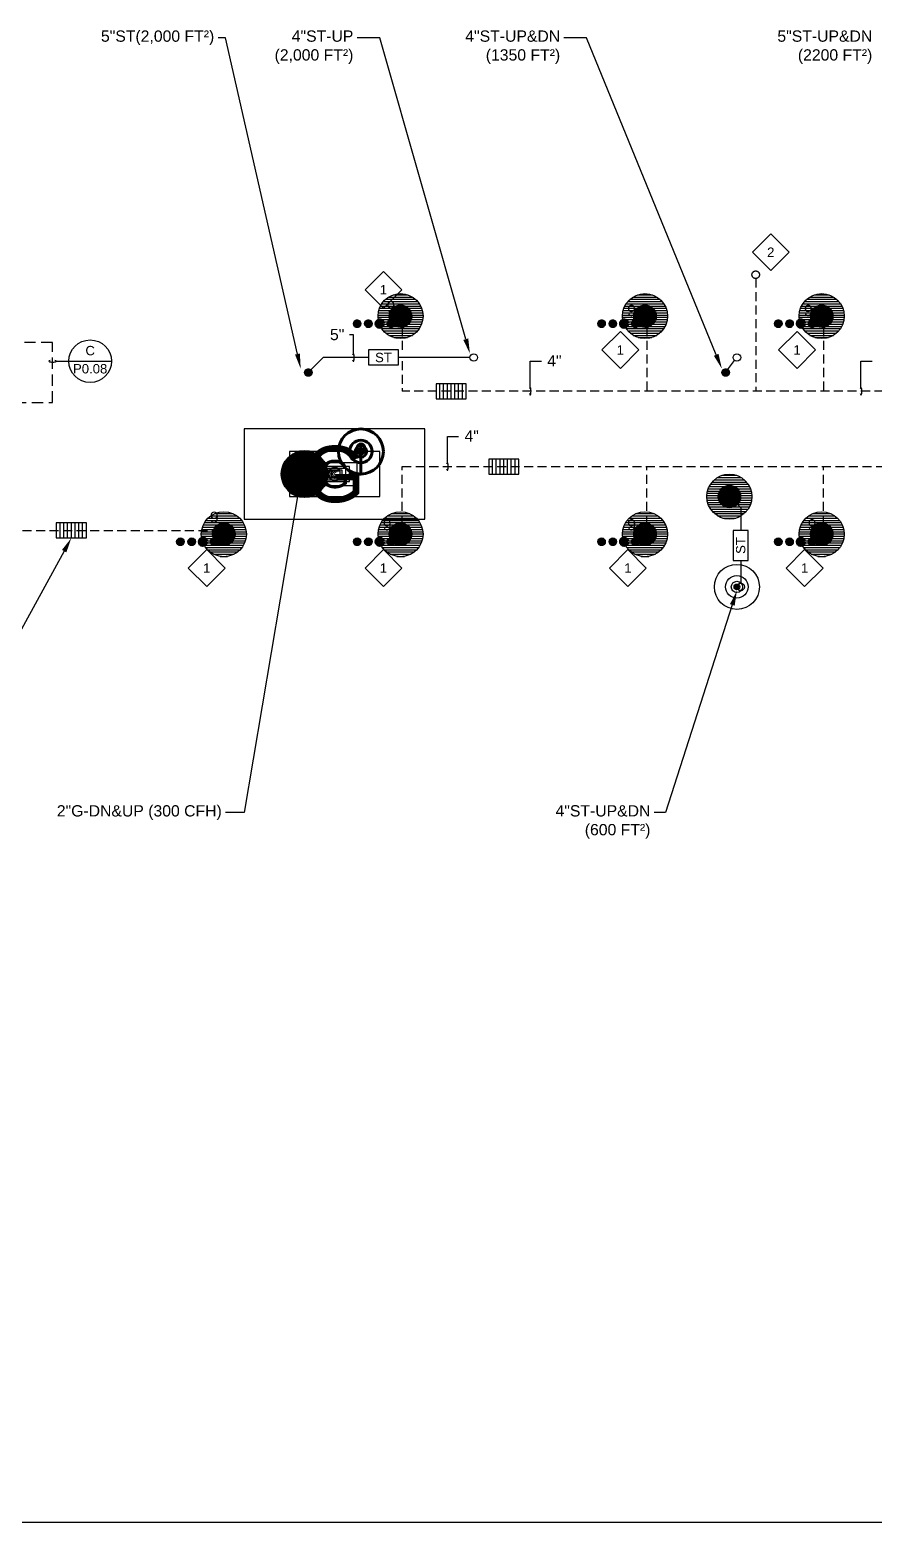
# Model space of a CAD drawing. Extents: x -3693 to 355, y -859 to 2117.
# Drawn here: x -1968 to -1070, y -859 to 728 of the extents above; entities that cross this region are included whole.
import ezdxf
from ezdxf.enums import TextEntityAlignment as Align

# ---------------------------------------------------------------- set-up
doc = ezdxf.new("R2010")
doc.units = 0
doc.header["$LTSCALE"] = 48
doc.header["$MEASUREMENT"] = 0
doc.linetypes.add('HIDDEN', pattern=[0.375, 0.25, -0.125])
doc.linetypes.add('VENT', pattern=[0.3, 0.2, -0.1])
for name, color, linetype in [('G-ANNO-TEXT', 70, 'Continuous'), ('G-ANNO-TEXT @ 128', 70, 'Continuous'), ('P-HW-N @ 128', 1, 'Continuous'), ('P-HWC-N', 2, 'Continuous'), ('P-HWC-N @ 1 (1)', 2, 'Continuous'), ('P-HWC-N @ 1 (2)', 2, 'Continuous'), ('P-HWC-N @ 12', 2, 'Continuous'), ('P-HWC-N @ 128', 2, 'Continuous'), ('P-HWC-N @ 16', 2, 'Continuous'), ('P-HWC-N @ 192', 2, 'Continuous'), ('P-HWC-N @ 2', 2, 'Continuous'), ('P-HWC-N @ 24', 2, 'Continuous'), ('P-HWC-N @ 384', 2, 'Continuous'), ('P-HWC-N @ 4', 2, 'Continuous'), ('P-HWC-N @ 48', 2, 'Continuous'), ('P-HWC-N @ 64', 2, 'Continuous'), ('P-HWC-N @ 768', 2, 'Continuous'), ('P-HWC-N @ 8', 2, 'Continuous'), ('P-HWC-N @ 96', 2, 'Continuous'), ('P-SAN-N @ 128', 6, 'Continuous'), ('P-SANV-N', 5, 'VENT'), ('P-SANV-N @ 128', 5, 'VENT'), ('P-STRM-N', 2, 'Continuous'), ('P-STRM-N @ 1 (1)', 2, 'Continuous'), ('P-STRM-N @ 1 (2)', 2, 'Continuous'), ('P-STRM-N @ 12', 2, 'Continuous'), ('P-STRM-N @ 128', 2, 'Continuous'), ('P-STRM-N @ 16', 2, 'Continuous'), ('P-STRM-N @ 192', 2, 'Continuous'), ('P-STRM-N @ 2', 2, 'Continuous'), ('P-STRM-N @ 24', 2, 'Continuous'), ('P-STRM-N @ 384', 2, 'Continuous'), ('P-STRM-N @ 4', 2, 'Continuous'), ('P-STRM-N @ 48', 2, 'Continuous'), ('P-STRM-N @ 64', 2, 'Continuous'), ('P-STRM-N @ 768', 2, 'Continuous'), ('P-STRM-N @ 8', 2, 'Continuous'), ('P-STRM-N @ 96', 2, 'Continuous')]:
    doc.layers.add(name, color=color, linetype=linetype)
for name, color, linetype, lineweight in [('P-CW-N @ 128', 4, 'Continuous', 60), ('P-GAS-N', 3, 'Continuous', 60), ('P-GAS-N @ 1 (1)', 3, 'Continuous', 60), ('P-GAS-N @ 1 (2)', 3, 'Continuous', 60), ('P-GAS-N @ 12', 3, 'Continuous', 60), ('P-GAS-N @ 128', 3, 'Continuous', 60), ('P-GAS-N @ 16', 3, 'Continuous', 60), ('P-GAS-N @ 192', 3, 'Continuous', 60), ('P-GAS-N @ 2', 3, 'Continuous', 60), ('P-GAS-N @ 24', 3, 'Continuous', 60), ('P-GAS-N @ 384', 3, 'Continuous', 60), ('P-GAS-N @ 4', 3, 'Continuous', 60), ('P-GAS-N @ 48', 3, 'Continuous', 60), ('P-GAS-N @ 64', 3, 'Continuous', 60), ('P-GAS-N @ 768', 3, 'Continuous', 60), ('P-GAS-N @ 8', 3, 'Continuous', 60), ('P-GAS-N @ 96', 3, 'Continuous', 60)]:
    doc.layers.add(name, color=color, linetype=linetype, lineweight=lineweight)
doc.layers.add('P-SAN-DFU', color=7, linetype='Continuous', plot=False)
doc.styles.add('Arial', font='arial.ttf')

# ---------------------------------------------------------------- blocks, each defined once
blk = doc.blocks.new('*U17')
h = blk.add_hatch()
h.set_pattern_fill('ANSI31', color=256, scale=0.025, angle=135)
edge = h.paths.add_edge_path()
edge.add_arc((0, 0), 0.0313, 0, 360)
blk.add_circle((0, 0), 0.0312)
blk = doc.blocks.new('*U12')
blk.add_circle((0, 0), 0.0312)
blk = doc.blocks.new('DIAMOND TAG')
blk.add_lwpolyline([(0, -0.153), (0.153, 0), (0, 0.153), (-0.153, 0)], close=True)
at = {"style": 'Arial'}
blk.add_attdef('XXX', text='', height=0.0781, dxfattribs=at).set_placement((0, 0), align=Align.MIDDLE)
blk = doc.blocks.new('*U49')
blk.add_circle((0, 0), 0.0312)
blk = doc.blocks.new('EXPANSION JOINT')
at = {"color": 7, "linetype": 'Continuous'}
for p, q in [((-0.09375, -0.0625), (-0.09375, 0.0625)), ((-0.0625, -0.0625), (-0.0625, 0.0625)), ((-0.03125, -0.0625), (-0.03125, 0.0625)), ((0, -0.0625), (0, 0.0625)), ((0.03125, -0.0625), (0.03125, 0.0625)), ((0.0625, -0.0625), (0.0625, 0.0625)), ((0.09375, -0.0625), (0.09375, 0.0625))]:
    blk.add_line(p, q, dxfattribs=at)
at = {"linetype": 'Continuous'}
blk.add_lwpolyline([(-0.125, 0.0625), (-0.125, -0.0625), (0.125, -0.0625), (0.125, 0.0625)], close=True, dxfattribs=at)
blk = doc.blocks.new('*U632')
at = {"layer": 'P-GAS-N @ 1 (1)', "rotation": 270}
blk.add_blockref('*U12', (-1616, 279.7), dxfattribs=at)
at = {"layer": 'P-GAS-N @ 1 (2)', "rotation": 270}
blk.add_blockref('*U12', (-1616, 279.7), dxfattribs=at)
at = {"layer": 'P-GAS-N @ 12', "xscale": 12, "yscale": 12, "zscale": 12, "rotation": 270}
blk.add_blockref('*U12', (-1616, 279.7), dxfattribs=at)
at = {"layer": 'P-GAS-N @ 128', "xscale": 128, "yscale": 128, "zscale": 128, "rotation": 270}
blk.add_blockref('*U12', (-1616, 283.7), dxfattribs=at)
at = {"layer": 'P-GAS-N @ 16', "xscale": 16, "yscale": 16, "zscale": 16, "rotation": 270}
blk.add_blockref('*U12', (-1616, 279.7), dxfattribs=at)
at = {"layer": 'P-GAS-N @ 192', "xscale": 192, "yscale": 192, "zscale": 192, "rotation": 270}
blk.add_blockref('*U12', (-1616, 279.7), dxfattribs=at)
at = {"layer": 'P-GAS-N @ 2', "xscale": 2, "yscale": 2, "zscale": 2, "rotation": 270}
blk.add_blockref('*U12', (-1616, 279.7), dxfattribs=at)
at = {"layer": 'P-GAS-N @ 24', "xscale": 24, "yscale": 24, "zscale": 24, "rotation": 270}
blk.add_blockref('*U12', (-1616, 279.7), dxfattribs=at)
at = {"layer": 'P-GAS-N @ 384', "xscale": 384, "yscale": 384, "zscale": 384, "rotation": 270}
blk.add_blockref('*U12', (-1616, 279.7), dxfattribs=at)
at = {"layer": 'P-GAS-N @ 4', "xscale": 4, "yscale": 4, "zscale": 4, "rotation": 270}
blk.add_blockref('*U12', (-1616, 279.7), dxfattribs=at)
at = {"layer": 'P-GAS-N @ 48', "xscale": 48, "yscale": 48, "zscale": 48, "rotation": 270}
blk.add_blockref('*U12', (-1616, 279.7), dxfattribs=at)
at = {"layer": 'P-GAS-N @ 64', "xscale": 64, "yscale": 64, "zscale": 64, "rotation": 270}
blk.add_blockref('*U12', (-1616, 279.7), dxfattribs=at)
at = {"layer": 'P-GAS-N @ 768', "xscale": 768, "yscale": 768, "zscale": 768, "rotation": 270}
blk.add_blockref('*U12', (-1616, 279.7), dxfattribs=at)
at = {"layer": 'P-GAS-N @ 8', "xscale": 8, "yscale": 8, "zscale": 8, "rotation": 270}
blk.add_blockref('*U12', (-1616, 279.7), dxfattribs=at)
at = {"layer": 'P-GAS-N @ 96', "xscale": 96, "yscale": 96, "zscale": 96, "rotation": 270}
blk.add_blockref('*U12', (-1616, 279.7), dxfattribs=at)
blk = doc.blocks.new('*U653')
at = {"layer": 'P-GAS-N @ 1 (1)'}
blk.add_blockref('*U17', (-1676, 255.7), dxfattribs=at)
at = {"layer": 'P-GAS-N @ 1 (2)'}
blk.add_blockref('*U17', (-1676, 255.7), dxfattribs=at)
at = {"layer": 'P-GAS-N @ 12', "xscale": 12, "yscale": 12, "zscale": 12}
blk.add_blockref('*U17', (-1676, 255.7), dxfattribs=at)
at = {"layer": 'P-GAS-N @ 128', "xscale": 128, "yscale": 128, "zscale": 128}
blk.add_blockref('*U17', (-1676, 255.7), dxfattribs=at)
at = {"layer": 'P-GAS-N @ 16', "xscale": 16, "yscale": 16, "zscale": 16}
blk.add_blockref('*U17', (-1676, 255.7), dxfattribs=at)
at = {"layer": 'P-GAS-N @ 192', "xscale": 192, "yscale": 192, "zscale": 192}
blk.add_blockref('*U17', (-1676, 255.7), dxfattribs=at)
at = {"layer": 'P-GAS-N @ 2', "xscale": 2, "yscale": 2, "zscale": 2}
blk.add_blockref('*U17', (-1676, 255.7), dxfattribs=at)
at = {"layer": 'P-GAS-N @ 24', "xscale": 24, "yscale": 24, "zscale": 24}
blk.add_blockref('*U17', (-1676, 255.7), dxfattribs=at)
at = {"layer": 'P-GAS-N @ 384', "xscale": 384, "yscale": 384, "zscale": 384}
blk.add_blockref('*U17', (-1676, 255.7), dxfattribs=at)
at = {"layer": 'P-GAS-N @ 4', "xscale": 4, "yscale": 4, "zscale": 4}
blk.add_blockref('*U17', (-1676, 255.7), dxfattribs=at)
at = {"layer": 'P-GAS-N @ 48', "xscale": 48, "yscale": 48, "zscale": 48}
blk.add_blockref('*U17', (-1676, 255.7), dxfattribs=at)
at = {"layer": 'P-GAS-N @ 64', "xscale": 64, "yscale": 64, "zscale": 64}
blk.add_blockref('*U17', (-1676, 255.7), dxfattribs=at)
at = {"layer": 'P-GAS-N @ 768', "xscale": 768, "yscale": 768, "zscale": 768}
blk.add_blockref('*U17', (-1676, 255.7), dxfattribs=at)
at = {"layer": 'P-GAS-N @ 8', "xscale": 8, "yscale": 8, "zscale": 8}
blk.add_blockref('*U17', (-1676, 255.7), dxfattribs=at)
at = {"layer": 'P-GAS-N @ 96', "xscale": 96, "yscale": 96, "zscale": 96}
blk.add_blockref('*U17', (-1676, 255.7), dxfattribs=at)
blk = doc.blocks.new('Gas Pipe Type')
at = {"layer": 'DEFPOINTS'}
blk.add_lwpolyline([(-0.125, -0.0625), (0.125, -0.0625), (0.125, 0.0625), (-0.125, 0.0625)], close=True, dxfattribs=at)
at = {"style": 'Arial'}
blk.add_text('G', height=0.0781, dxfattribs=at).set_placement((0, 0), align=Align.MIDDLE)
blk = doc.blocks.new('*U654')
at = {"layer": 'P-GAS-N @ 1 (1)', "linetype": 'ByBlock', "lineweight": -2}
blk.add_blockref('Gas Pipe Type', (-1644, 255.7), dxfattribs=at)
at = {"layer": 'P-GAS-N @ 1 (2)', "linetype": 'ByBlock', "lineweight": -2}
blk.add_blockref('Gas Pipe Type', (-1644, 255.7), dxfattribs=at)
at = {"layer": 'P-GAS-N @ 128', "linetype": 'ByBlock', "lineweight": -2, "xscale": 128, "yscale": 128, "zscale": 128}
blk.add_blockref('Gas Pipe Type', (-1644, 255.7), dxfattribs=at)
at = {"layer": 'P-GAS-N @ 192', "linetype": 'ByBlock', "lineweight": -2, "xscale": 192, "yscale": 192, "zscale": 192}
blk.add_blockref('Gas Pipe Type', (-1644, 255.7), dxfattribs=at)
at = {"layer": 'P-GAS-N @ 384', "linetype": 'ByBlock', "lineweight": -2, "xscale": 384, "yscale": 384, "zscale": 384}
blk.add_blockref('Gas Pipe Type', (-1644, 255.7), dxfattribs=at)
at = {"layer": 'P-GAS-N @ 48', "linetype": 'ByBlock', "lineweight": -2, "xscale": 48, "yscale": 48, "zscale": 48}
blk.add_blockref('Gas Pipe Type', (-1644, 255.7), dxfattribs=at)
at = {"layer": 'P-GAS-N @ 64', "linetype": 'ByBlock', "lineweight": -2, "xscale": 64, "yscale": 64, "zscale": 64}
blk.add_blockref('Gas Pipe Type', (-1644, 255.7), dxfattribs=at)
at = {"layer": 'P-GAS-N @ 768', "linetype": 'ByBlock', "lineweight": -2, "xscale": 768, "yscale": 768, "zscale": 768}
blk.add_blockref('Gas Pipe Type', (-1644, 255.7), dxfattribs=at)
at = {"layer": 'P-GAS-N @ 96', "linetype": 'ByBlock', "lineweight": -2, "xscale": 96, "yscale": 96, "zscale": 96}
blk.add_blockref('Gas Pipe Type', (-1644, 255.7), dxfattribs=at)
blk = doc.blocks.new('RISER TAG')
blk.add_line((-0.177, 0), (0.177, 0))
blk.add_circle((0, 0), 0.177)
at = {"style": 'Arial'}
for p in [(0, 0.088), (0, -0.088)]:
    blk.add_attdef('X', text='', height=0.0781, dxfattribs=at).set_placement(p, align=Align.MIDDLE_CENTER)
blk = doc.blocks.new('*U15')
at = {"layer": 'DEFPOINTS'}
blk.add_lwpolyline([(-0.125, -0.0625), (0.125, -0.0625), (0.125, 0.0625), (-0.125, 0.0625)], close=True, dxfattribs=at)
at = {"style": 'Arial'}
blk.add_text('ST', height=0.07812, dxfattribs=at).set_placement((0, 0), align=Align.MIDDLE)
blk = doc.blocks.new('*U660')
at = {"layer": 'P-STRM-N @ 1 (1)'}
blk.add_blockref('*U12', (-1216, 135.7), dxfattribs=at)
at = {"layer": 'P-STRM-N @ 1 (2)'}
blk.add_blockref('*U12', (-1216, 135.7), dxfattribs=at)
at = {"layer": 'P-STRM-N @ 12', "xscale": 12, "yscale": 12, "zscale": 12}
blk.add_blockref('*U12', (-1216, 135.7), dxfattribs=at)
at = {"layer": 'P-STRM-N @ 128', "xscale": 128, "yscale": 128, "zscale": 128}
blk.add_blockref('*U12', (-1212, 135.7), dxfattribs=at)
at = {"layer": 'P-STRM-N @ 16', "xscale": 16, "yscale": 16, "zscale": 16}
blk.add_blockref('*U12', (-1216, 135.7), dxfattribs=at)
at = {"layer": 'P-STRM-N @ 192', "xscale": 192, "yscale": 192, "zscale": 192}
blk.add_blockref('*U12', (-1216, 135.7), dxfattribs=at)
at = {"layer": 'P-STRM-N @ 2', "xscale": 2, "yscale": 2, "zscale": 2}
blk.add_blockref('*U12', (-1216, 135.7), dxfattribs=at)
at = {"layer": 'P-STRM-N @ 24', "xscale": 24, "yscale": 24, "zscale": 24}
blk.add_blockref('*U12', (-1216, 135.7), dxfattribs=at)
at = {"layer": 'P-STRM-N @ 384', "xscale": 384, "yscale": 384, "zscale": 384}
blk.add_blockref('*U12', (-1216, 135.7), dxfattribs=at)
at = {"layer": 'P-STRM-N @ 4', "xscale": 4, "yscale": 4, "zscale": 4}
blk.add_blockref('*U12', (-1216, 135.7), dxfattribs=at)
at = {"layer": 'P-STRM-N @ 48', "xscale": 48, "yscale": 48, "zscale": 48}
blk.add_blockref('*U12', (-1216, 135.7), dxfattribs=at)
at = {"layer": 'P-STRM-N @ 64', "xscale": 64, "yscale": 64, "zscale": 64}
blk.add_blockref('*U12', (-1216, 135.7), dxfattribs=at)
at = {"layer": 'P-STRM-N @ 768', "xscale": 768, "yscale": 768, "zscale": 768}
blk.add_blockref('*U12', (-1216, 135.7), dxfattribs=at)
at = {"layer": 'P-STRM-N @ 8', "xscale": 8, "yscale": 8, "zscale": 8}
blk.add_blockref('*U12', (-1216, 135.7), dxfattribs=at)
at = {"layer": 'P-STRM-N @ 96', "xscale": 96, "yscale": 96, "zscale": 96}
blk.add_blockref('*U12', (-1216, 135.7), dxfattribs=at)
blk = doc.blocks.new('*U661')
at = {"layer": 'P-STRM-N @ 1 (1)'}
blk.add_blockref('*U17', (-1224, 231.7), dxfattribs=at)
at = {"layer": 'P-STRM-N @ 1 (2)'}
blk.add_blockref('*U17', (-1224, 231.7), dxfattribs=at)
at = {"layer": 'P-STRM-N @ 12', "xscale": 12, "yscale": 12, "zscale": 12}
blk.add_blockref('*U17', (-1224, 231.7), dxfattribs=at)
at = {"layer": 'P-STRM-N @ 128', "xscale": 128, "yscale": 128, "zscale": 128}
blk.add_blockref('*U17', (-1224, 231.7), dxfattribs=at)
at = {"layer": 'P-STRM-N @ 16', "xscale": 16, "yscale": 16, "zscale": 16}
blk.add_blockref('*U17', (-1224, 231.7), dxfattribs=at)
at = {"layer": 'P-STRM-N @ 192', "xscale": 192, "yscale": 192, "zscale": 192}
blk.add_blockref('*U17', (-1224, 231.7), dxfattribs=at)
at = {"layer": 'P-STRM-N @ 2', "xscale": 2, "yscale": 2, "zscale": 2}
blk.add_blockref('*U17', (-1224, 231.7), dxfattribs=at)
at = {"layer": 'P-STRM-N @ 24', "xscale": 24, "yscale": 24, "zscale": 24}
blk.add_blockref('*U17', (-1224, 231.7), dxfattribs=at)
at = {"layer": 'P-STRM-N @ 384', "xscale": 384, "yscale": 384, "zscale": 384}
blk.add_blockref('*U17', (-1224, 231.7), dxfattribs=at)
at = {"layer": 'P-STRM-N @ 4', "xscale": 4, "yscale": 4, "zscale": 4}
blk.add_blockref('*U17', (-1224, 231.7), dxfattribs=at)
at = {"layer": 'P-STRM-N @ 48', "xscale": 48, "yscale": 48, "zscale": 48}
blk.add_blockref('*U17', (-1224, 231.7), dxfattribs=at)
at = {"layer": 'P-STRM-N @ 64', "xscale": 64, "yscale": 64, "zscale": 64}
blk.add_blockref('*U17', (-1224, 231.7), dxfattribs=at)
at = {"layer": 'P-STRM-N @ 768', "xscale": 768, "yscale": 768, "zscale": 768}
blk.add_blockref('*U17', (-1224, 231.7), dxfattribs=at)
at = {"layer": 'P-STRM-N @ 8', "xscale": 8, "yscale": 8, "zscale": 8}
blk.add_blockref('*U17', (-1224, 231.7), dxfattribs=at)
at = {"layer": 'P-STRM-N @ 96', "xscale": 96, "yscale": 96, "zscale": 96}
blk.add_blockref('*U17', (-1224, 231.7), dxfattribs=at)
blk = doc.blocks.new('*U671')
at = {"layer": 'P-HWC-N @ 1 (1)', "rotation": 180}
blk.add_blockref('*U17', (-1761.8, 191.7), dxfattribs=at)
at = {"layer": 'P-HWC-N @ 1 (2)', "rotation": 180}
blk.add_blockref('*U17', (-1761.8, 191.7), dxfattribs=at)
at = {"layer": 'P-HWC-N @ 12', "xscale": 12, "yscale": 12, "zscale": 12, "rotation": 180}
blk.add_blockref('*U17', (-1761.8, 191.7), dxfattribs=at)
at = {"layer": 'P-HWC-N @ 128', "xscale": 128, "yscale": 128, "zscale": 128, "rotation": 180}
blk.add_blockref('*U17', (-1808, 183.7), dxfattribs=at)
at = {"layer": 'P-HWC-N @ 16', "xscale": 16, "yscale": 16, "zscale": 16, "rotation": 180}
blk.add_blockref('*U17', (-1761.8, 191.7), dxfattribs=at)
at = {"layer": 'P-HWC-N @ 192', "xscale": 192, "yscale": 192, "zscale": 192, "rotation": 180}
blk.add_blockref('*U17', (-1761.8, 191.7), dxfattribs=at)
at = {"layer": 'P-HWC-N @ 2', "xscale": 2, "yscale": 2, "zscale": 2, "rotation": 180}
blk.add_blockref('*U17', (-1761.8, 191.7), dxfattribs=at)
at = {"layer": 'P-HWC-N @ 24', "xscale": 24, "yscale": 24, "zscale": 24, "rotation": 180}
blk.add_blockref('*U17', (-1761.8, 191.7), dxfattribs=at)
at = {"layer": 'P-HWC-N @ 384', "xscale": 384, "yscale": 384, "zscale": 384, "rotation": 180}
blk.add_blockref('*U17', (-1761.8, 191.7), dxfattribs=at)
at = {"layer": 'P-HWC-N @ 4', "xscale": 4, "yscale": 4, "zscale": 4, "rotation": 180}
blk.add_blockref('*U17', (-1761.8, 191.7), dxfattribs=at)
at = {"layer": 'P-HWC-N @ 48', "xscale": 48, "yscale": 48, "zscale": 48, "rotation": 180}
blk.add_blockref('*U17', (-1761.8, 191.7), dxfattribs=at)
at = {"layer": 'P-HWC-N @ 64', "xscale": 64, "yscale": 64, "zscale": 64, "rotation": 180}
blk.add_blockref('*U17', (-1761.8, 191.7), dxfattribs=at)
at = {"layer": 'P-HWC-N @ 768', "xscale": 768, "yscale": 768, "zscale": 768, "rotation": 180}
blk.add_blockref('*U17', (-1761.8, 191.7), dxfattribs=at)
at = {"layer": 'P-HWC-N @ 8', "xscale": 8, "yscale": 8, "zscale": 8, "rotation": 180}
blk.add_blockref('*U17', (-1761.8, 191.7), dxfattribs=at)
at = {"layer": 'P-HWC-N @ 96', "xscale": 96, "yscale": 96, "zscale": 96, "rotation": 180}
blk.add_blockref('*U17', (-1761.8, 191.7), dxfattribs=at)
blk = doc.blocks.new('*U672')
at = {"layer": 'P-HWC-N @ 1 (1)', "rotation": 180}
blk.add_blockref('*U17', (-1573.8, 191.7), dxfattribs=at)
at = {"layer": 'P-HWC-N @ 1 (2)', "rotation": 180}
blk.add_blockref('*U17', (-1573.8, 191.7), dxfattribs=at)
at = {"layer": 'P-HWC-N @ 12', "xscale": 12, "yscale": 12, "zscale": 12, "rotation": 180}
blk.add_blockref('*U17', (-1573.8, 191.7), dxfattribs=at)
at = {"layer": 'P-HWC-N @ 128', "xscale": 128, "yscale": 128, "zscale": 128, "rotation": 180}
blk.add_blockref('*U17', (-1620, 183.7), dxfattribs=at)
at = {"layer": 'P-HWC-N @ 16', "xscale": 16, "yscale": 16, "zscale": 16, "rotation": 180}
blk.add_blockref('*U17', (-1573.8, 191.7), dxfattribs=at)
at = {"layer": 'P-HWC-N @ 192', "xscale": 192, "yscale": 192, "zscale": 192, "rotation": 180}
blk.add_blockref('*U17', (-1573.8, 191.7), dxfattribs=at)
at = {"layer": 'P-HWC-N @ 2', "xscale": 2, "yscale": 2, "zscale": 2, "rotation": 180}
blk.add_blockref('*U17', (-1573.8, 191.7), dxfattribs=at)
at = {"layer": 'P-HWC-N @ 24', "xscale": 24, "yscale": 24, "zscale": 24, "rotation": 180}
blk.add_blockref('*U17', (-1573.8, 191.7), dxfattribs=at)
at = {"layer": 'P-HWC-N @ 384', "xscale": 384, "yscale": 384, "zscale": 384, "rotation": 180}
blk.add_blockref('*U17', (-1573.8, 191.7), dxfattribs=at)
at = {"layer": 'P-HWC-N @ 4', "xscale": 4, "yscale": 4, "zscale": 4, "rotation": 180}
blk.add_blockref('*U17', (-1573.8, 191.7), dxfattribs=at)
at = {"layer": 'P-HWC-N @ 48', "xscale": 48, "yscale": 48, "zscale": 48, "rotation": 180}
blk.add_blockref('*U17', (-1573.8, 191.7), dxfattribs=at)
at = {"layer": 'P-HWC-N @ 64', "xscale": 64, "yscale": 64, "zscale": 64, "rotation": 180}
blk.add_blockref('*U17', (-1573.8, 191.7), dxfattribs=at)
at = {"layer": 'P-HWC-N @ 768', "xscale": 768, "yscale": 768, "zscale": 768, "rotation": 180}
blk.add_blockref('*U17', (-1573.8, 191.7), dxfattribs=at)
at = {"layer": 'P-HWC-N @ 8', "xscale": 8, "yscale": 8, "zscale": 8, "rotation": 180}
blk.add_blockref('*U17', (-1573.8, 191.7), dxfattribs=at)
at = {"layer": 'P-HWC-N @ 96', "xscale": 96, "yscale": 96, "zscale": 96, "rotation": 180}
blk.add_blockref('*U17', (-1573.8, 191.7), dxfattribs=at)
blk = doc.blocks.new('*U673')
at = {"layer": 'P-HWC-N @ 1 (1)', "rotation": 180}
blk.add_blockref('*U17', (-1313.8, 191.7), dxfattribs=at)
at = {"layer": 'P-HWC-N @ 1 (2)', "rotation": 180}
blk.add_blockref('*U17', (-1313.8, 191.7), dxfattribs=at)
at = {"layer": 'P-HWC-N @ 12', "xscale": 12, "yscale": 12, "zscale": 12, "rotation": 180}
blk.add_blockref('*U17', (-1313.8, 191.7), dxfattribs=at)
at = {"layer": 'P-HWC-N @ 128', "xscale": 128, "yscale": 128, "zscale": 128, "rotation": 180}
blk.add_blockref('*U17', (-1360, 183.7), dxfattribs=at)
at = {"layer": 'P-HWC-N @ 16', "xscale": 16, "yscale": 16, "zscale": 16, "rotation": 180}
blk.add_blockref('*U17', (-1313.8, 191.7), dxfattribs=at)
at = {"layer": 'P-HWC-N @ 192', "xscale": 192, "yscale": 192, "zscale": 192, "rotation": 180}
blk.add_blockref('*U17', (-1313.8, 191.7), dxfattribs=at)
at = {"layer": 'P-HWC-N @ 2', "xscale": 2, "yscale": 2, "zscale": 2, "rotation": 180}
blk.add_blockref('*U17', (-1313.8, 191.7), dxfattribs=at)
at = {"layer": 'P-HWC-N @ 24', "xscale": 24, "yscale": 24, "zscale": 24, "rotation": 180}
blk.add_blockref('*U17', (-1313.8, 191.7), dxfattribs=at)
at = {"layer": 'P-HWC-N @ 384', "xscale": 384, "yscale": 384, "zscale": 384, "rotation": 180}
blk.add_blockref('*U17', (-1313.8, 191.7), dxfattribs=at)
at = {"layer": 'P-HWC-N @ 4', "xscale": 4, "yscale": 4, "zscale": 4, "rotation": 180}
blk.add_blockref('*U17', (-1313.8, 191.7), dxfattribs=at)
at = {"layer": 'P-HWC-N @ 48', "xscale": 48, "yscale": 48, "zscale": 48, "rotation": 180}
blk.add_blockref('*U17', (-1313.8, 191.7), dxfattribs=at)
at = {"layer": 'P-HWC-N @ 64', "xscale": 64, "yscale": 64, "zscale": 64, "rotation": 180}
blk.add_blockref('*U17', (-1313.8, 191.7), dxfattribs=at)
at = {"layer": 'P-HWC-N @ 768', "xscale": 768, "yscale": 768, "zscale": 768, "rotation": 180}
blk.add_blockref('*U17', (-1313.8, 191.7), dxfattribs=at)
at = {"layer": 'P-HWC-N @ 8', "xscale": 8, "yscale": 8, "zscale": 8, "rotation": 180}
blk.add_blockref('*U17', (-1313.8, 191.7), dxfattribs=at)
at = {"layer": 'P-HWC-N @ 96', "xscale": 96, "yscale": 96, "zscale": 96, "rotation": 180}
blk.add_blockref('*U17', (-1313.8, 191.7), dxfattribs=at)
blk = doc.blocks.new('*U674')
at = {"layer": 'P-HWC-N @ 1 (1)', "rotation": 180}
blk.add_blockref('*U17', (-1125.8, 191.7), dxfattribs=at)
at = {"layer": 'P-HWC-N @ 1 (2)', "rotation": 180}
blk.add_blockref('*U17', (-1125.8, 191.7), dxfattribs=at)
at = {"layer": 'P-HWC-N @ 12', "xscale": 12, "yscale": 12, "zscale": 12, "rotation": 180}
blk.add_blockref('*U17', (-1125.8, 191.7), dxfattribs=at)
at = {"layer": 'P-HWC-N @ 128', "xscale": 128, "yscale": 128, "zscale": 128, "rotation": 180}
blk.add_blockref('*U17', (-1172, 183.7), dxfattribs=at)
at = {"layer": 'P-HWC-N @ 16', "xscale": 16, "yscale": 16, "zscale": 16, "rotation": 180}
blk.add_blockref('*U17', (-1125.8, 191.7), dxfattribs=at)
at = {"layer": 'P-HWC-N @ 192', "xscale": 192, "yscale": 192, "zscale": 192, "rotation": 180}
blk.add_blockref('*U17', (-1125.8, 191.7), dxfattribs=at)
at = {"layer": 'P-HWC-N @ 2', "xscale": 2, "yscale": 2, "zscale": 2, "rotation": 180}
blk.add_blockref('*U17', (-1125.8, 191.7), dxfattribs=at)
at = {"layer": 'P-HWC-N @ 24', "xscale": 24, "yscale": 24, "zscale": 24, "rotation": 180}
blk.add_blockref('*U17', (-1125.8, 191.7), dxfattribs=at)
at = {"layer": 'P-HWC-N @ 384', "xscale": 384, "yscale": 384, "zscale": 384, "rotation": 180}
blk.add_blockref('*U17', (-1125.8, 191.7), dxfattribs=at)
at = {"layer": 'P-HWC-N @ 4', "xscale": 4, "yscale": 4, "zscale": 4, "rotation": 180}
blk.add_blockref('*U17', (-1125.8, 191.7), dxfattribs=at)
at = {"layer": 'P-HWC-N @ 48', "xscale": 48, "yscale": 48, "zscale": 48, "rotation": 180}
blk.add_blockref('*U17', (-1125.8, 191.7), dxfattribs=at)
at = {"layer": 'P-HWC-N @ 64', "xscale": 64, "yscale": 64, "zscale": 64, "rotation": 180}
blk.add_blockref('*U17', (-1125.8, 191.7), dxfattribs=at)
at = {"layer": 'P-HWC-N @ 768', "xscale": 768, "yscale": 768, "zscale": 768, "rotation": 180}
blk.add_blockref('*U17', (-1125.8, 191.7), dxfattribs=at)
at = {"layer": 'P-HWC-N @ 8', "xscale": 8, "yscale": 8, "zscale": 8, "rotation": 180}
blk.add_blockref('*U17', (-1125.8, 191.7), dxfattribs=at)
at = {"layer": 'P-HWC-N @ 96', "xscale": 96, "yscale": 96, "zscale": 96, "rotation": 180}
blk.add_blockref('*U17', (-1125.8, 191.7), dxfattribs=at)
blk = doc.blocks.new('*U682')
at = {"layer": 'P-HWC-N @ 1 (1)', "rotation": 180}
blk.add_blockref('*U17', (-1125.8, 423.7), dxfattribs=at)
at = {"layer": 'P-HWC-N @ 1 (2)', "rotation": 180}
blk.add_blockref('*U17', (-1125.8, 423.7), dxfattribs=at)
at = {"layer": 'P-HWC-N @ 12', "xscale": 12, "yscale": 12, "zscale": 12, "rotation": 180}
blk.add_blockref('*U17', (-1125.8, 423.7), dxfattribs=at)
at = {"layer": 'P-HWC-N @ 128', "xscale": 128, "yscale": 128, "zscale": 128, "rotation": 180}
blk.add_blockref('*U17', (-1172, 415.7), dxfattribs=at)
at = {"layer": 'P-HWC-N @ 16', "xscale": 16, "yscale": 16, "zscale": 16, "rotation": 180}
blk.add_blockref('*U17', (-1125.8, 423.7), dxfattribs=at)
at = {"layer": 'P-HWC-N @ 192', "xscale": 192, "yscale": 192, "zscale": 192, "rotation": 180}
blk.add_blockref('*U17', (-1125.8, 423.7), dxfattribs=at)
at = {"layer": 'P-HWC-N @ 2', "xscale": 2, "yscale": 2, "zscale": 2, "rotation": 180}
blk.add_blockref('*U17', (-1125.8, 423.7), dxfattribs=at)
at = {"layer": 'P-HWC-N @ 24', "xscale": 24, "yscale": 24, "zscale": 24, "rotation": 180}
blk.add_blockref('*U17', (-1125.8, 423.7), dxfattribs=at)
at = {"layer": 'P-HWC-N @ 384', "xscale": 384, "yscale": 384, "zscale": 384, "rotation": 180}
blk.add_blockref('*U17', (-1125.8, 423.7), dxfattribs=at)
at = {"layer": 'P-HWC-N @ 4', "xscale": 4, "yscale": 4, "zscale": 4, "rotation": 180}
blk.add_blockref('*U17', (-1125.8, 423.7), dxfattribs=at)
at = {"layer": 'P-HWC-N @ 48', "xscale": 48, "yscale": 48, "zscale": 48, "rotation": 180}
blk.add_blockref('*U17', (-1125.8, 423.7), dxfattribs=at)
at = {"layer": 'P-HWC-N @ 64', "xscale": 64, "yscale": 64, "zscale": 64, "rotation": 180}
blk.add_blockref('*U17', (-1125.8, 423.7), dxfattribs=at)
at = {"layer": 'P-HWC-N @ 768', "xscale": 768, "yscale": 768, "zscale": 768, "rotation": 180}
blk.add_blockref('*U17', (-1125.8, 423.7), dxfattribs=at)
at = {"layer": 'P-HWC-N @ 8', "xscale": 8, "yscale": 8, "zscale": 8, "rotation": 180}
blk.add_blockref('*U17', (-1125.8, 423.7), dxfattribs=at)
at = {"layer": 'P-HWC-N @ 96', "xscale": 96, "yscale": 96, "zscale": 96, "rotation": 180}
blk.add_blockref('*U17', (-1125.8, 423.7), dxfattribs=at)
blk = doc.blocks.new('*U683')
at = {"layer": 'P-HWC-N @ 1 (1)', "rotation": 180}
blk.add_blockref('*U17', (-1313.8, 423.7), dxfattribs=at)
at = {"layer": 'P-HWC-N @ 1 (2)', "rotation": 180}
blk.add_blockref('*U17', (-1313.8, 423.7), dxfattribs=at)
at = {"layer": 'P-HWC-N @ 12', "xscale": 12, "yscale": 12, "zscale": 12, "rotation": 180}
blk.add_blockref('*U17', (-1313.8, 423.7), dxfattribs=at)
at = {"layer": 'P-HWC-N @ 128', "xscale": 128, "yscale": 128, "zscale": 128, "rotation": 180}
blk.add_blockref('*U17', (-1360, 415.7), dxfattribs=at)
at = {"layer": 'P-HWC-N @ 16', "xscale": 16, "yscale": 16, "zscale": 16, "rotation": 180}
blk.add_blockref('*U17', (-1313.8, 423.7), dxfattribs=at)
at = {"layer": 'P-HWC-N @ 192', "xscale": 192, "yscale": 192, "zscale": 192, "rotation": 180}
blk.add_blockref('*U17', (-1313.8, 423.7), dxfattribs=at)
at = {"layer": 'P-HWC-N @ 2', "xscale": 2, "yscale": 2, "zscale": 2, "rotation": 180}
blk.add_blockref('*U17', (-1313.8, 423.7), dxfattribs=at)
at = {"layer": 'P-HWC-N @ 24', "xscale": 24, "yscale": 24, "zscale": 24, "rotation": 180}
blk.add_blockref('*U17', (-1313.8, 423.7), dxfattribs=at)
at = {"layer": 'P-HWC-N @ 384', "xscale": 384, "yscale": 384, "zscale": 384, "rotation": 180}
blk.add_blockref('*U17', (-1313.8, 423.7), dxfattribs=at)
at = {"layer": 'P-HWC-N @ 4', "xscale": 4, "yscale": 4, "zscale": 4, "rotation": 180}
blk.add_blockref('*U17', (-1313.8, 423.7), dxfattribs=at)
at = {"layer": 'P-HWC-N @ 48', "xscale": 48, "yscale": 48, "zscale": 48, "rotation": 180}
blk.add_blockref('*U17', (-1313.8, 423.7), dxfattribs=at)
at = {"layer": 'P-HWC-N @ 64', "xscale": 64, "yscale": 64, "zscale": 64, "rotation": 180}
blk.add_blockref('*U17', (-1313.8, 423.7), dxfattribs=at)
at = {"layer": 'P-HWC-N @ 768', "xscale": 768, "yscale": 768, "zscale": 768, "rotation": 180}
blk.add_blockref('*U17', (-1313.8, 423.7), dxfattribs=at)
at = {"layer": 'P-HWC-N @ 8', "xscale": 8, "yscale": 8, "zscale": 8, "rotation": 180}
blk.add_blockref('*U17', (-1313.8, 423.7), dxfattribs=at)
at = {"layer": 'P-HWC-N @ 96', "xscale": 96, "yscale": 96, "zscale": 96, "rotation": 180}
blk.add_blockref('*U17', (-1313.8, 423.7), dxfattribs=at)
blk = doc.blocks.new('*U684')
at = {"layer": 'P-HWC-N @ 1 (1)', "rotation": 180}
blk.add_blockref('*U17', (-1573.8, 423.7), dxfattribs=at)
at = {"layer": 'P-HWC-N @ 1 (2)', "rotation": 180}
blk.add_blockref('*U17', (-1573.8, 423.7), dxfattribs=at)
at = {"layer": 'P-HWC-N @ 12', "xscale": 12, "yscale": 12, "zscale": 12, "rotation": 180}
blk.add_blockref('*U17', (-1573.8, 423.7), dxfattribs=at)
at = {"layer": 'P-HWC-N @ 128', "xscale": 128, "yscale": 128, "zscale": 128, "rotation": 180}
blk.add_blockref('*U17', (-1620, 415.7), dxfattribs=at)
at = {"layer": 'P-HWC-N @ 16', "xscale": 16, "yscale": 16, "zscale": 16, "rotation": 180}
blk.add_blockref('*U17', (-1573.8, 423.7), dxfattribs=at)
at = {"layer": 'P-HWC-N @ 192', "xscale": 192, "yscale": 192, "zscale": 192, "rotation": 180}
blk.add_blockref('*U17', (-1573.8, 423.7), dxfattribs=at)
at = {"layer": 'P-HWC-N @ 2', "xscale": 2, "yscale": 2, "zscale": 2, "rotation": 180}
blk.add_blockref('*U17', (-1573.8, 423.7), dxfattribs=at)
at = {"layer": 'P-HWC-N @ 24', "xscale": 24, "yscale": 24, "zscale": 24, "rotation": 180}
blk.add_blockref('*U17', (-1573.8, 423.7), dxfattribs=at)
at = {"layer": 'P-HWC-N @ 384', "xscale": 384, "yscale": 384, "zscale": 384, "rotation": 180}
blk.add_blockref('*U17', (-1573.8, 423.7), dxfattribs=at)
at = {"layer": 'P-HWC-N @ 4', "xscale": 4, "yscale": 4, "zscale": 4, "rotation": 180}
blk.add_blockref('*U17', (-1573.8, 423.7), dxfattribs=at)
at = {"layer": 'P-HWC-N @ 48', "xscale": 48, "yscale": 48, "zscale": 48, "rotation": 180}
blk.add_blockref('*U17', (-1573.8, 423.7), dxfattribs=at)
at = {"layer": 'P-HWC-N @ 64', "xscale": 64, "yscale": 64, "zscale": 64, "rotation": 180}
blk.add_blockref('*U17', (-1573.8, 423.7), dxfattribs=at)
at = {"layer": 'P-HWC-N @ 768', "xscale": 768, "yscale": 768, "zscale": 768, "rotation": 180}
blk.add_blockref('*U17', (-1573.8, 423.7), dxfattribs=at)
at = {"layer": 'P-HWC-N @ 8', "xscale": 8, "yscale": 8, "zscale": 8, "rotation": 180}
blk.add_blockref('*U17', (-1573.8, 423.7), dxfattribs=at)
at = {"layer": 'P-HWC-N @ 96', "xscale": 96, "yscale": 96, "zscale": 96, "rotation": 180}
blk.add_blockref('*U17', (-1573.8, 423.7), dxfattribs=at)
blk = doc.blocks.new('LeaderNoteBlock')
blk.add_ellipse((0, 0), major_axis=(1, 0), ratio=0.25, start_param=5.387521, end_param=10.320443)

msp = doc.modelspace()

# ---------------------------------------------------------------- linework, layer by layer
at = {"layer": 'DEFPOINTS'}
msp.add_line((-3693.4, -859), (354.6, -859), dxfattribs=at)
at = {"layer": 'G-ANNO-TEXT', "linetype": 'HIDDEN'}
for p, q in [((-1944, 395.7), (-2056, 395.7)), ((-1944, 331.7), (-1944, 395.7)), ((-2056, 331.7), (-1944, 331.7))]:
    msp.add_line(p, q, dxfattribs=at)
at = {"layer": 'G-ANNO-TEXT'}
for points in [[(-1683.5, 383.3), (-1760, 719.7), (-1768, 719.7)], [(-1504.4, 399.1), (-1596, 719.7), (-1620, 719.7)], [(-1238.1, 382.6), (-1376, 719.7), (-1400, 719.7)], [(-1624, 383.7), (-1624, 403.7), (-1628, 403.7)], [(-1940, 375.7), (-1932, 375.7), (-1924, 375.7)], [(-1436, 347.7), (-1436, 375.7), (-1424, 375.7)], [(-1084, 347.7), (-1084, 375.7), (-1072, 375.7)], [(-1524, 267.7), (-1524, 295.7), (-1512, 295.7)], [(-1682.7, 236), (-1740, -104.3), (-1760, -104.3)], [(-1931.7, 173.7), (-2084, -104.3), (-2112, -104.3)], [(-1220.9, 116.5), (-1292, -104.3), (-1304, -104.3)]]:
    msp.add_lwpolyline(points, dxfattribs=at)
for points in [[(-1501.8, 399.9), (-1500, 383.7), (-1507, 398.4)], [(-1680.9, 383.9), (-1680, 367.7), (-1686.1, 382.8)], [(-1235.6, 383.6), (-1232, 367.7), (-1240.5, 381.5)], [(-1685.3, 236.4), (-1680, 251.7), (-1680, 235.5)], [(-1934, 175), (-1924, 187.7), (-1929.3, 172.4)], [(-1223.4, 117.3), (-1216, 131.7), (-1218.4, 115.7)]]:
    msp.add_solid(points, dxfattribs=at)
at = {"layer": 'P-GAS-N'}
for p, q in [((-1616, 279.7), (-1616, 255.7)), ((-1660, 255.7), (-1672, 255.7)), ((-1616, 255.7), (-1628, 255.7))]:
    msp.add_line(p, q, dxfattribs=at)
at = {"layer": 'P-SANV-N'}
for p, q in [((-1196, 463.7), (-1196, 343.7)), ((-1572, 411.7), (-1572, 383.7)), ((-1312, 411.7), (-1312, 343.7)), ((-1124, 411.7), (-1124, 343.7)), ((-1572, 375.7), (-1572, 343.7)), ((-556, 343.7), (-1572, 343.7)), ((-1572, 187.7), (-1572, 263.7)), ((-1572, 263.7), (-728, 263.7)), ((-1312, 187.7), (-1312, 263.7)), ((-1124, 187.7), (-1124, 263.7)), ((-2264, 195.7), (-1760, 195.7)), ((-1760, 195.7), (-1760, 187.7))]:
    msp.add_line(p, q, dxfattribs=at)
at = {"layer": 'P-STRM-N'}
for p, q in [((-1672, 363.7), (-1656, 379.7)), ((-1608, 379.7), (-1656, 379.7)), ((-1500, 379.7), (-1576, 379.7)), ((-1228, 363.7), (-1218.4, 376.5)), ((-1224, 231.7), (-1212, 219.7)), ((-1212, 219.7), (-1212, 195.7)), ((-1212, 163.7), (-1212, 139.7))]:
    msp.add_line(p, q, dxfattribs=at)

# ---------------------------------------------------------------- block references
at = {"layer": 'G-ANNO-TEXT', "xscale": 4, "yscale": 4, "zscale": 4}
for p, rotation in [((-1624, 379.7), 270), ((-1944, 375.7), 180), ((-1436, 343.7), 270), ((-1084, 343.7), 270), ((-1524, 263.7), 270)]:
    msp.add_blockref('LeaderNoteBlock', p, dxfattribs=dict(at, rotation=rotation))
at = {"layer": 'G-ANNO-TEXT @ 128'}
ref = msp.add_blockref('DIAMOND TAG', (-1180, 491.7), dxfattribs=dict(at, xscale=128, yscale=128, zscale=128, rotation=180))
ref.add_attrib('XXX', '2', dxfattribs={"layer": '0', "height": 10, "style": 'Arial'}).set_placement((-1180, 491.7), align=Align.MIDDLE)
at = {"layer": 'G-ANNO-TEXT @ 128', "xscale": 128, "yscale": 128, "zscale": 128}
for p in [(-1592, 451.7), (-1340, 387.7), (-1152, 387.7), (-1780, 155.7), (-1592, 155.7), (-1332, 155.7), (-1144, 155.7)]:
    msp.add_blockref('DIAMOND TAG', p, dxfattribs=at).add_auto_attribs({'XXX': '1'})
at = {"layer": 'G-ANNO-TEXT @ 128'}
ref = msp.add_blockref('RISER TAG', (-1904, 375.7), dxfattribs=dict(at, xscale=128, yscale=128, zscale=128))
ref.add_attrib('X', 'C', dxfattribs={"layer": '0', "height": 10, "style": 'Arial'}).set_placement((-1904, 387), align=Align.MIDDLE_CENTER)
ref.add_attrib('X', 'P0.08', dxfattribs={"layer": '0', "height": 10, "style": 'Arial'}).set_placement((-1904, 367.7), align=Align.MIDDLE_CENTER)
at = {"layer": 'P-CW-N @ 128', "xscale": 128, "yscale": 128, "zscale": 128, "rotation": 180}
for p in [(-1596, 415.7), (-1336, 415.7), (-1148, 415.7), (-1784, 183.7), (-1596, 183.7), (-1336, 183.7), (-1148, 183.7)]:
    msp.add_blockref('*U17', p, dxfattribs=at)
at = {"layer": 'P-GAS-N'}
for name in ['*U654', '*U632', '*U653']:
    msp.add_blockref(name, (0, 0), dxfattribs=at)
at = {"layer": 'P-HW-N @ 128', "xscale": 128, "yscale": 128, "zscale": 128, "rotation": 180}
for p in [(-1608, 415.7), (-1348, 415.7), (-1160, 415.7), (-1796, 183.7), (-1608, 183.7), (-1348, 183.7), (-1160, 183.7)]:
    msp.add_blockref('*U17', p, dxfattribs=at)
at = {"layer": 'P-HWC-N'}
for name in ['*U684', '*U683', '*U682', '*U671', '*U672', '*U673', '*U674']:
    msp.add_blockref(name, (0, 0), dxfattribs=at)
at = {"layer": 'P-SAN-N @ 128', "xscale": 128, "yscale": 128, "zscale": 128, "rotation": 180}
for p in [(-1584, 415.7), (-1324, 415.7), (-1136, 415.7), (-1772, 183.7), (-1584, 183.7), (-1324, 183.7), (-1136, 183.7)]:
    msp.add_blockref('*U17', p, dxfattribs=at)
at = {"layer": 'P-SANV-N @ 128', "xscale": 128, "yscale": 128, "zscale": 128}
for name, p in [('*U49', (-1196, 467.7)), ('EXPANSION JOINT', (-1520, 343.7)), ('EXPANSION JOINT', (-1464, 263.7)), ('EXPANSION JOINT', (-1924, 195.7))]:
    msp.add_blockref(name, p, dxfattribs=at)
at = {"layer": 'P-SANV-N @ 128', "xscale": 128, "yscale": 128, "zscale": 128, "rotation": 180}
for p in [(-1572, 415.7), (-1312, 415.7), (-1124, 415.7), (-1760, 183.7), (-1572, 183.7), (-1312, 183.7), (-1124, 183.7)]:
    msp.add_blockref('*U17', p, dxfattribs=at)
at = {"layer": 'P-STRM-N'}
for name in ['*U661', '*U660']:
    msp.add_blockref(name, (0, 0), dxfattribs=at)
at = {"layer": 'P-STRM-N @ 128', "linetype": 'ByBlock', "lineweight": -2, "xscale": 128, "yscale": 128, "zscale": 128}
msp.add_blockref('*U15', (-1592, 379.7), dxfattribs=at)
at = {"layer": 'P-STRM-N @ 128', "xscale": 128, "yscale": 128, "zscale": 128}
for name, p in [('*U12', (-1496, 379.7)), ('*U12', (-1216, 379.7)), ('*U17', (-1672, 363.7)), ('*U17', (-1228, 363.7))]:
    msp.add_blockref(name, p, dxfattribs=at)
at = {"layer": 'P-STRM-N @ 128', "linetype": 'ByBlock', "lineweight": -2, "xscale": 128, "yscale": 128, "zscale": 128, "rotation": 90}
msp.add_blockref('*U15', (-1212, 179.7), dxfattribs=at)

# ---------------------------------------------------------------- texts
at = {"layer": 'G-ANNO-TEXT', "style": 'Arial'}
for s, p in [('5"', (-1648.9, 398.1)), ('4"', (-1417.8, 370.1)), ('4"', (-1505.8, 290.1))]:
    msp.add_text(s, height=12, dxfattribs=at).set_placement(p)
at = {"layer": 'G-ANNO-TEXT', "char_height": 12, "attachment_point": 3, "style": 'Arial'}
for s, insert in [('5"ST(2,000 FT²)', (-1772, 727.5)), ('4"ST-UP\\P(2,000 FT²)', (-1624, 727.5)), ('4"ST-UP&DN\\P(1350 FT²)', (-1404, 727.5)), ('5"ST-UP&DN\\P(2200 FT²)', (-1072, 727.5)), ('2"G-DN&UP (300 CFH)', (-1764, -96.5)), ('4"ST-UP&DN\\P(600 FT²)', (-1308, -96.5))]:
    msp.add_mtext(s, dxfattribs=dict(at, insert=insert))
at = {"layer": 'P-SAN-DFU', "style": 'Arial'}
for p in [(-1588.7, 427.7), (-1332.7, 423.7), (-1144.7, 423.7), (-1776.7, 203.7), (-1592.7, 195.7), (-1332.7, 195.7), (-1140.7, 195.7)]:
    msp.add_text('9', height=12, dxfattribs=at).set_placement(p)

doc.saveas('drawing.dxf')
